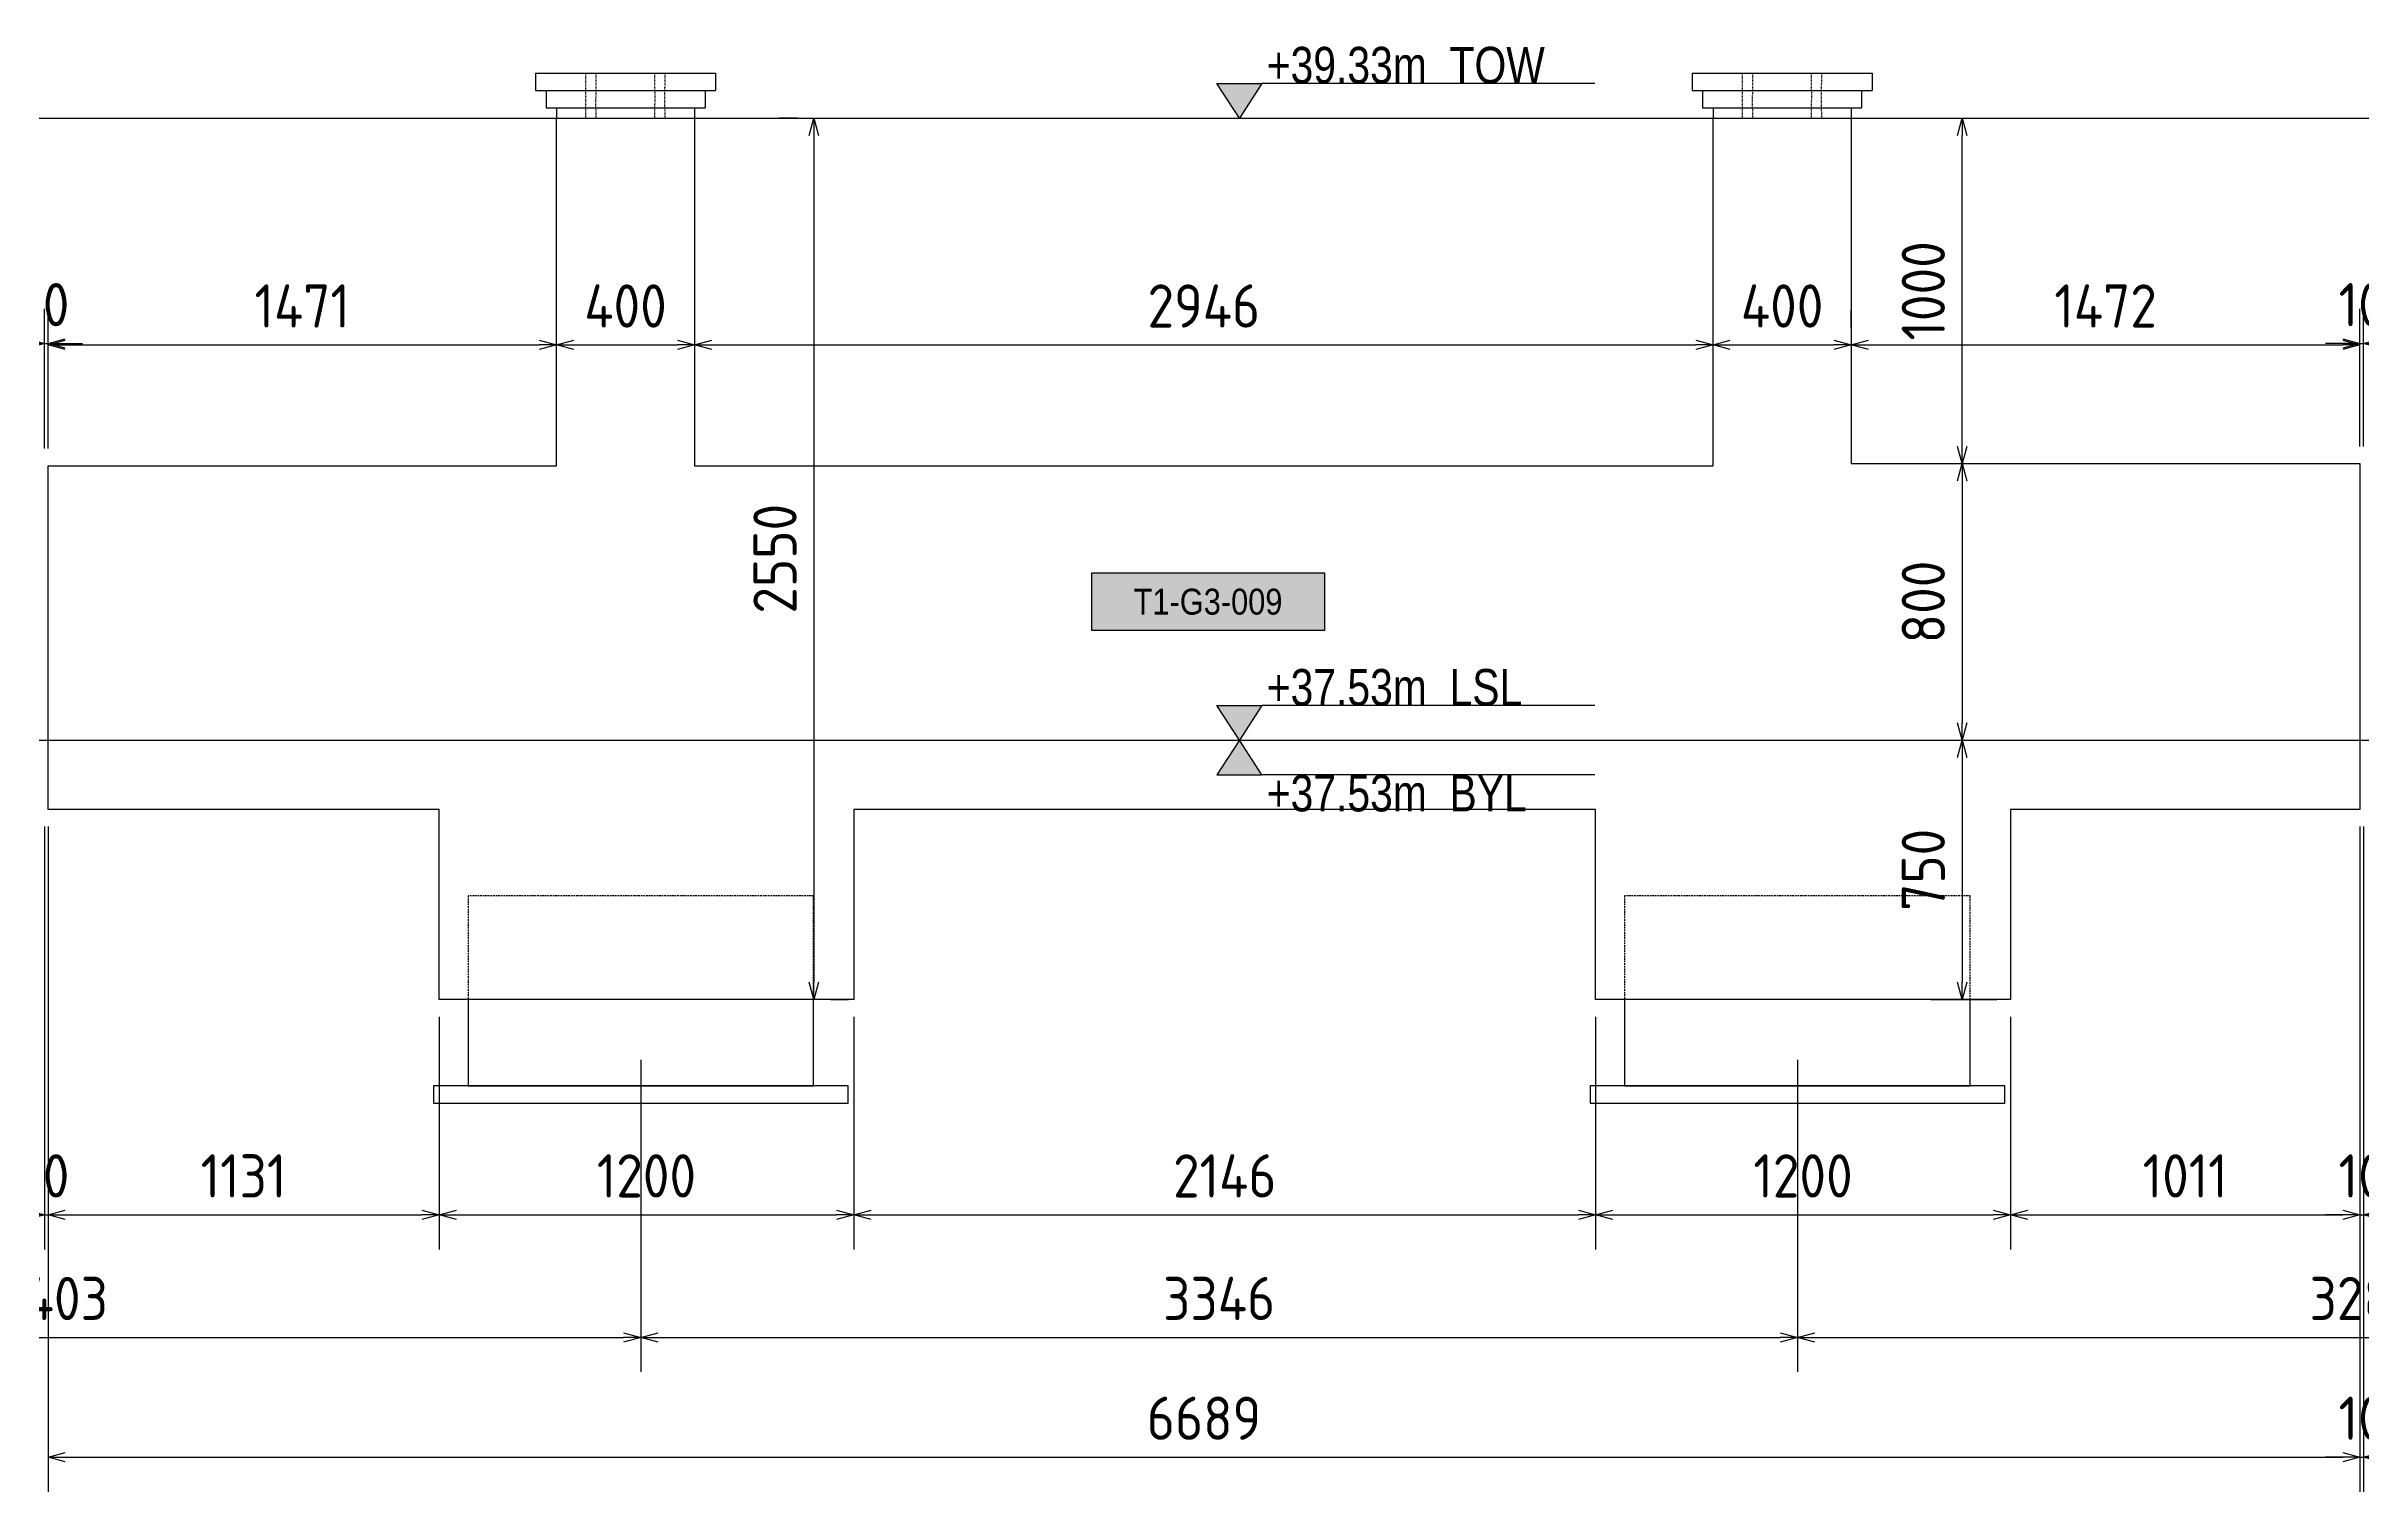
# Model space of a CAD drawing. Header units: centimetres. Extents: x -6122352 to 7132207, y -1694241 to 1947892.
# Drawn here: x 3279504 to 3286203, y 101677 to 105858 of the extents above; entities that cross this region are included whole.
import ezdxf
from ezdxf.enums import TextEntityAlignment as Align

# ---------------------------------------------------------------- set-up
doc = ezdxf.new("R2010")
doc.units = ezdxf.units.CM
doc.header["$MEASUREMENT"] = 0
doc.header["$PDMODE"] = 66
doc.header["$PDSIZE"] = 100
for name, pattern in [('23585-XR-AR-END-SETTING OUT PLAN$0$HIDDEN', [0.375, 0.25, -0.125]), ('DASHED2', [0.375, 0.25, -0.125]), ('DXK_LINE_DOT2', [3.9198, 1.9599, -1.9599])]:
    doc.linetypes.add(name, pattern=pattern)
for name, color, linetype in [('@MI-TYPE-01', 30, 'Continuous'), ('JML-Dimension', 1, 'Continuous'), ('PANEL-TAGS', 7, 'Continuous'), ('SECTION', 130, 'Continuous')]:
    doc.layers.add(name, color=color, linetype=linetype)
doc.styles.add('PANELTAG_STYLE', font='arial.ttf')
doc.styles.add('Schueco-BEMSTIL', font='isocpeur.ttf', dxfattribs={"width": 0.9})
doc.styles.add('txt-Pisa-std', font='arial.ttf', dxfattribs={"width": 0.8})
doc.dimstyles.new('MI- JWC-TXT-2.5 MM', dxfattribs={"dimscale": 1.5, "dimtxt": 2.5, "dimasz": 1, "dimexe": 2, "dimexo": 1, "dimgap": 1, "dimtad": 1, "dimdec": 0, "dimdsep": 46, "dimtxsty": 'Schueco-BEMSTIL', "dimblk": 'OPEN30', "dimcen": 0, "dimdle": 2, "dimclrd": 140, "dimclre": 8, "dimclrt": 40, "dimadec": 0, "dimazin": 2, "dimtfac": 1, "dimtdec": 0, "dimtix": 1, "dimtmove": 2, "dimatfit": 3, "dimldrblk": 'OPEN', "dimfxl": 2, "dimlwd": -1, "dimlwe": -1, "dimarcsym": 0})

# ---------------------------------------------------------------- blocks, each defined once
blk = doc.blocks.new('_Open30')
at = {"color": 0, "linetype": 'ByBlock', "lineweight": -2}
for p, q in [((-1, 0.27), (0, 0)), ((0, 0), (-1, -0.27)), ((0, 0), (-1, 0))]:
    blk.add_line(p, q, dxfattribs=at)
blk = doc.blocks.new('*D4989')
at = {"layer": '@MI-TYPE-01', "color": 8, "transparency": 16777216}
for p, q in [((3279498.8, 103600.8), (3279498.8, 102377.8)), ((3279508.8, 103600.8), (3279508.8, 102377.8))]:
    blk.add_line(p, q, dxfattribs=at)
at = {"layer": '@MI-TYPE-01', "color": 140, "transparency": 16777216}
for p, q in [((3279448.8, 102477.8), (3279398.8, 102477.8)), ((3279498.8, 102477.8), (3279508.8, 102477.8)), ((3279558.8, 102477.8), (3279608.8, 102477.8))]:
    blk.add_line(p, q, dxfattribs=at)
at = {"layer": 'Defpoints', "color": 0, "transparency": 16777216}
for p in [(3279498.8, 103650.8), (3279508.8, 103650.8), (3279508.8, 102477.8)]:
    blk.add_point(p, dxfattribs=at)
at = {"layer": '@MI-TYPE-01', "color": 140, "transparency": 16777216, "xscale": 50, "yscale": 50, "zscale": 50}
blk.add_blockref('_Open30', (3279498.8, 102477.8), dxfattribs=at)
at = {"layer": '@MI-TYPE-01', "color": 140, "transparency": 16777216, "xscale": 50, "yscale": 50, "zscale": 50, "rotation": 180}
blk.add_blockref('_Open30', (3279508.8, 102477.8), dxfattribs=at)
at = {"layer": '@MI-TYPE-01', "color": 40, "transparency": 16777216, "insert": (3279503.8, 102590.3), "char_height": 125, "attachment_point": 5, "style": 'Schueco-BEMSTIL'}
blk.add_mtext('10', dxfattribs=at)
blk = doc.blocks.new('_Open')
at = {"color": 0, "linetype": 'ByBlock', "lineweight": -2}
for p, q in [((-1, 0.2), (0, 0)), ((-1, -0.2), (0, 0)), ((0, 0), (-1, 0))]:
    blk.add_line(p, q, dxfattribs=at)
blk = doc.blocks.new('*D4990')
at = {"layer": '@MI-TYPE-01', "color": 8, "transparency": 16777216}
for p, q in [((3279508.8, 103600.8), (3279508.8, 102377.8)), ((3280640.1, 103050.8), (3280640.1, 102377.8))]:
    blk.add_line(p, q, dxfattribs=at)
at = {"layer": '@MI-TYPE-01', "color": 140, "transparency": 16777216}
blk.add_line((3279558.8, 102477.8), (3280590.1, 102477.8), dxfattribs=at)
at = {"layer": 'Defpoints', "color": 0, "transparency": 16777216}
for p in [(3279508.8, 103650.8), (3280640.1, 103100.8), (3280640.1, 102477.8)]:
    blk.add_point(p, dxfattribs=at)
at = {"layer": '@MI-TYPE-01', "color": 140, "transparency": 16777216, "xscale": 50, "yscale": 50, "zscale": 50, "rotation": 180}
blk.add_blockref('_Open30', (3279508.8, 102477.8), dxfattribs=at)
at = {"layer": '@MI-TYPE-01', "color": 140, "transparency": 16777216, "xscale": 50, "yscale": 50, "zscale": 50}
blk.add_blockref('_Open30', (3280640.1, 102477.8), dxfattribs=at)
at = {"layer": '@MI-TYPE-01', "color": 40, "transparency": 16777216, "insert": (3280074.4, 102590.3), "char_height": 125, "attachment_point": 5, "style": 'Schueco-BEMSTIL'}
blk.add_mtext('1131', dxfattribs=at)
blk = doc.blocks.new('*D4991')
at = {"layer": '@MI-TYPE-01', "color": 8, "transparency": 16777216}
for p, q in [((3280640.1, 103050.8), (3280640.1, 102377.8)), ((3281840.1, 103050.8), (3281840.1, 102377.8))]:
    blk.add_line(p, q, dxfattribs=at)
at = {"layer": '@MI-TYPE-01', "color": 140, "transparency": 16777216}
blk.add_line((3280690.1, 102477.8), (3281790.1, 102477.8), dxfattribs=at)
at = {"layer": 'Defpoints', "color": 0, "transparency": 16777216}
for p in [(3280640.1, 103100.8), (3281840.1, 103100.8), (3281840.1, 102477.8)]:
    blk.add_point(p, dxfattribs=at)
at = {"layer": '@MI-TYPE-01', "color": 140, "transparency": 16777216, "xscale": 50, "yscale": 50, "zscale": 50, "rotation": 180}
blk.add_blockref('_Open30', (3280640.1, 102477.8), dxfattribs=at)
at = {"layer": '@MI-TYPE-01', "color": 140, "transparency": 16777216, "xscale": 50, "yscale": 50, "zscale": 50}
blk.add_blockref('_Open30', (3281840.1, 102477.8), dxfattribs=at)
at = {"layer": '@MI-TYPE-01', "color": 40, "transparency": 16777216, "insert": (3281240.1, 102590.3), "char_height": 125, "attachment_point": 5, "style": 'Schueco-BEMSTIL'}
blk.add_mtext('1200', dxfattribs=at)
blk = doc.blocks.new('*D4992')
at = {"layer": '@MI-TYPE-01', "color": 8, "transparency": 16777216}
for p, q in [((3281840.1, 103050.8), (3281840.1, 102377.8)), ((3283986.4, 103050.8), (3283986.4, 102377.8))]:
    blk.add_line(p, q, dxfattribs=at)
at = {"layer": '@MI-TYPE-01', "color": 140, "transparency": 16777216}
blk.add_line((3281890.1, 102477.8), (3283936.4, 102477.8), dxfattribs=at)
at = {"layer": 'Defpoints', "color": 0, "transparency": 16777216}
for p in [(3281840.1, 103100.8), (3283986.4, 103100.8), (3283986.4, 102477.8)]:
    blk.add_point(p, dxfattribs=at)
at = {"layer": '@MI-TYPE-01', "color": 140, "transparency": 16777216, "xscale": 50, "yscale": 50, "zscale": 50, "rotation": 180}
blk.add_blockref('_Open30', (3281840.1, 102477.8), dxfattribs=at)
at = {"layer": '@MI-TYPE-01', "color": 140, "transparency": 16777216, "xscale": 50, "yscale": 50, "zscale": 50}
blk.add_blockref('_Open30', (3283986.4, 102477.8), dxfattribs=at)
at = {"layer": '@MI-TYPE-01', "color": 40, "transparency": 16777216, "insert": (3282913.3, 102590.3), "char_height": 125, "attachment_point": 5, "style": 'Schueco-BEMSTIL'}
blk.add_mtext('2146', dxfattribs=at)
blk = doc.blocks.new('*D4993')
at = {"layer": '@MI-TYPE-01', "color": 8, "transparency": 16777216}
for p, q in [((3283986.4, 103050.8), (3283986.4, 102377.8)), ((3285186.4, 103050.8), (3285186.4, 102377.8))]:
    blk.add_line(p, q, dxfattribs=at)
at = {"layer": '@MI-TYPE-01', "color": 140, "transparency": 16777216}
blk.add_line((3284036.4, 102477.8), (3285136.4, 102477.8), dxfattribs=at)
at = {"layer": 'Defpoints', "color": 0, "transparency": 16777216}
for p in [(3283986.4, 103100.8), (3285186.4, 103100.8), (3285186.4, 102477.8)]:
    blk.add_point(p, dxfattribs=at)
at = {"layer": '@MI-TYPE-01', "color": 140, "transparency": 16777216, "xscale": 50, "yscale": 50, "zscale": 50, "rotation": 180}
blk.add_blockref('_Open30', (3283986.4, 102477.8), dxfattribs=at)
at = {"layer": '@MI-TYPE-01', "color": 140, "transparency": 16777216, "xscale": 50, "yscale": 50, "zscale": 50}
blk.add_blockref('_Open30', (3285186.4, 102477.8), dxfattribs=at)
at = {"layer": '@MI-TYPE-01', "color": 40, "transparency": 16777216, "insert": (3284586.4, 102590.3), "char_height": 125, "attachment_point": 5, "style": 'Schueco-BEMSTIL'}
blk.add_mtext('1200', dxfattribs=at)
blk = doc.blocks.new('*D4994')
at = {"layer": '@MI-TYPE-01', "color": 8, "transparency": 16777216}
for p, q in [((3286197.7, 103600.8), (3286197.7, 102377.8)), ((3285186.4, 103050.8), (3285186.4, 102377.8))]:
    blk.add_line(p, q, dxfattribs=at)
at = {"layer": '@MI-TYPE-01', "color": 140, "transparency": 16777216}
blk.add_line((3285236.4, 102477.8), (3286147.7, 102477.8), dxfattribs=at)
at = {"layer": 'Defpoints', "color": 0, "transparency": 16777216}
for p in [(3286197.7, 103650.8), (3285186.4, 103100.8), (3286197.7, 102477.8)]:
    blk.add_point(p, dxfattribs=at)
at = {"layer": '@MI-TYPE-01', "color": 140, "transparency": 16777216, "xscale": 50, "yscale": 50, "zscale": 50, "rotation": 180}
blk.add_blockref('_Open30', (3285186.4, 102477.8), dxfattribs=at)
at = {"layer": '@MI-TYPE-01', "color": 140, "transparency": 16777216, "xscale": 50, "yscale": 50, "zscale": 50}
blk.add_blockref('_Open30', (3286197.7, 102477.8), dxfattribs=at)
at = {"layer": '@MI-TYPE-01', "color": 40, "transparency": 16777216, "insert": (3285692.1, 102590.3), "char_height": 125, "attachment_point": 5, "style": 'Schueco-BEMSTIL'}
blk.add_mtext('1011', dxfattribs=at)
blk = doc.blocks.new('*D4995')
at = {"layer": '@MI-TYPE-01', "color": 8, "transparency": 16777216}
for p, q in [((3286197.7, 103600.8), (3286197.7, 102377.8)), ((3286207.7, 103600.8), (3286207.7, 102377.8))]:
    blk.add_line(p, q, dxfattribs=at)
at = {"layer": '@MI-TYPE-01', "color": 140, "transparency": 16777216}
for p, q in [((3286147.7, 102477.8), (3286097.7, 102477.8)), ((3286197.7, 102477.8), (3286207.7, 102477.8)), ((3286257.7, 102477.8), (3286307.7, 102477.8))]:
    blk.add_line(p, q, dxfattribs=at)
at = {"layer": 'Defpoints', "color": 0, "transparency": 16777216}
for p in [(3286197.7, 103650.8), (3286207.7, 103650.8), (3286207.7, 102477.8)]:
    blk.add_point(p, dxfattribs=at)
at = {"layer": '@MI-TYPE-01', "color": 140, "transparency": 16777216, "xscale": 50, "yscale": 50, "zscale": 50}
blk.add_blockref('_Open30', (3286197.7, 102477.8), dxfattribs=at)
at = {"layer": '@MI-TYPE-01', "color": 140, "transparency": 16777216, "xscale": 50, "yscale": 50, "zscale": 50, "rotation": 180}
blk.add_blockref('_Open30', (3286207.7, 102477.8), dxfattribs=at)
at = {"layer": '@MI-TYPE-01', "color": 40, "transparency": 16777216, "insert": (3286202.7, 102590.3), "char_height": 125, "attachment_point": 5, "style": 'Schueco-BEMSTIL'}
blk.add_mtext('10', dxfattribs=at)
blk = doc.blocks.new('T1-FOOTING ELEVATION')
at = {"color": 9}
blk.add_lwpolyline([(-600, -250), (600, -250), (600, -300), (-600, -300)], close=True, dxfattribs=at)
at = {"layer": '@MI-TYPE-01', "color": 114, "linetype": '23585-XR-AR-END-SETTING OUT PLAN$0$HIDDEN', "ltscale": 20, "true_color": 0x139b48}
blk.add_lwpolyline([(-500, 0), (-500, 300), (500, 300), (500, 0)], dxfattribs=at)
at = {"layer": '@MI-TYPE-01', "color": 114, "true_color": 0x139b48}
blk.add_lwpolyline([(-500, 0), (500, 0), (500, -250), (-500, -250)], close=True, dxfattribs=at)
blk = doc.blocks.new('*D5001')
at = {"layer": '@MI-TYPE-01', "color": 8, "transparency": 16777216}
for p, q in [((3277820.6, 102925.8), (3277820.6, 102023.2)), ((3281223.9, 102925.8), (3281223.9, 102023.2))]:
    blk.add_line(p, q, dxfattribs=at)
at = {"layer": '@MI-TYPE-01', "color": 140, "transparency": 16777216}
blk.add_line((3277870.6, 102123.2), (3281173.9, 102123.2), dxfattribs=at)
at = {"layer": 'Defpoints', "color": 0, "transparency": 16777216}
for p in [(3277820.6, 102975.8), (3281223.9, 102975.8), (3281223.9, 102123.2)]:
    blk.add_point(p, dxfattribs=at)
at = {"layer": '@MI-TYPE-01', "color": 140, "transparency": 16777216, "xscale": 50, "yscale": 50, "zscale": 50, "rotation": 180}
blk.add_blockref('_Open30', (3277820.6, 102123.2), dxfattribs=at)
at = {"layer": '@MI-TYPE-01', "color": 140, "transparency": 16777216, "xscale": 50, "yscale": 50, "zscale": 50}
blk.add_blockref('_Open30', (3281223.9, 102123.2), dxfattribs=at)
at = {"layer": '@MI-TYPE-01', "color": 40, "transparency": 16777216, "insert": (3279522.2, 102235.7), "char_height": 125, "attachment_point": 5, "style": 'Schueco-BEMSTIL'}
blk.add_mtext('3403', dxfattribs=at)
blk = doc.blocks.new('*D5002')
at = {"layer": '@MI-TYPE-01', "color": 8, "transparency": 16777216}
for p, q in [((3281223.9, 102925.8), (3281223.9, 102023.2)), ((3284570.2, 102925.8), (3284570.2, 102023.2))]:
    blk.add_line(p, q, dxfattribs=at)
at = {"layer": '@MI-TYPE-01', "color": 140, "transparency": 16777216}
blk.add_line((3281273.9, 102123.2), (3284520.2, 102123.2), dxfattribs=at)
at = {"layer": 'Defpoints', "color": 0, "transparency": 16777216}
for p in [(3281223.9, 102975.8), (3284570.2, 102975.8), (3284570.2, 102123.2)]:
    blk.add_point(p, dxfattribs=at)
at = {"layer": '@MI-TYPE-01', "color": 140, "transparency": 16777216, "xscale": 50, "yscale": 50, "zscale": 50, "rotation": 180}
blk.add_blockref('_Open30', (3281223.9, 102123.2), dxfattribs=at)
at = {"layer": '@MI-TYPE-01', "color": 140, "transparency": 16777216, "xscale": 50, "yscale": 50, "zscale": 50}
blk.add_blockref('_Open30', (3284570.2, 102123.2), dxfattribs=at)
at = {"layer": '@MI-TYPE-01', "color": 40, "transparency": 16777216, "insert": (3282897.1, 102235.7), "char_height": 125, "attachment_point": 5, "style": 'Schueco-BEMSTIL'}
blk.add_mtext('3346', dxfattribs=at)
blk = doc.blocks.new('*D5003')
at = {"layer": '@MI-TYPE-01', "color": 8, "transparency": 16777216}
for p, q in [((3284570.2, 102925.8), (3284570.2, 102023.2)), ((3287853.5, 102925.8), (3287853.5, 102023.2))]:
    blk.add_line(p, q, dxfattribs=at)
at = {"layer": '@MI-TYPE-01', "color": 140, "transparency": 16777216}
blk.add_line((3284620.2, 102123.2), (3287803.5, 102123.2), dxfattribs=at)
at = {"layer": 'Defpoints', "color": 0, "transparency": 16777216}
for p in [(3284570.2, 102975.8), (3287853.5, 102975.8), (3287853.5, 102123.2)]:
    blk.add_point(p, dxfattribs=at)
at = {"layer": '@MI-TYPE-01', "color": 140, "transparency": 16777216, "xscale": 50, "yscale": 50, "zscale": 50, "rotation": 180}
blk.add_blockref('_Open30', (3284570.2, 102123.2), dxfattribs=at)
at = {"layer": '@MI-TYPE-01', "color": 140, "transparency": 16777216, "xscale": 50, "yscale": 50, "zscale": 50}
blk.add_blockref('_Open30', (3287853.5, 102123.2), dxfattribs=at)
at = {"layer": '@MI-TYPE-01', "color": 40, "transparency": 16777216, "insert": (3286211.9, 102235.7), "char_height": 125, "attachment_point": 5, "style": 'Schueco-BEMSTIL'}
blk.add_mtext('3283', dxfattribs=at)
blk = doc.blocks.new('*D5006')
at = {"layer": '@MI-TYPE-01', "color": 8, "transparency": 16777216}
for p, q in [((3279508.8, 103600.8), (3279508.8, 101676.7)), ((3286197.7, 103600.8), (3286197.7, 101676.7))]:
    blk.add_line(p, q, dxfattribs=at)
at = {"layer": '@MI-TYPE-01', "color": 140, "transparency": 16777216}
blk.add_line((3279558.8, 101776.7), (3286147.7, 101776.7), dxfattribs=at)
at = {"layer": 'Defpoints', "color": 0, "transparency": 16777216}
for p in [(3279508.8, 103650.8), (3286197.7, 103650.8), (3286197.7, 101776.7)]:
    blk.add_point(p, dxfattribs=at)
at = {"layer": '@MI-TYPE-01', "color": 140, "transparency": 16777216, "xscale": 50, "yscale": 50, "zscale": 50, "rotation": 180}
blk.add_blockref('_Open30', (3279508.8, 101776.7), dxfattribs=at)
at = {"layer": '@MI-TYPE-01', "color": 140, "transparency": 16777216, "xscale": 50, "yscale": 50, "zscale": 50}
blk.add_blockref('_Open30', (3286197.7, 101776.7), dxfattribs=at)
at = {"layer": '@MI-TYPE-01', "color": 40, "transparency": 16777216, "insert": (3282853.3, 101889.2), "char_height": 125, "attachment_point": 5, "style": 'Schueco-BEMSTIL'}
blk.add_mtext('6689', dxfattribs=at)
blk = doc.blocks.new('*D5007')
at = {"layer": '@MI-TYPE-01', "color": 8, "transparency": 16777216}
for p, q in [((3286197.7, 103600.8), (3286197.7, 101676.7)), ((3286207.7, 103600.8), (3286207.7, 101676.7))]:
    blk.add_line(p, q, dxfattribs=at)
at = {"layer": '@MI-TYPE-01', "color": 140, "transparency": 16777216}
for p, q in [((3286147.7, 101776.7), (3286097.7, 101776.7)), ((3286197.7, 101776.7), (3286207.7, 101776.7)), ((3286257.7, 101776.7), (3286307.7, 101776.7))]:
    blk.add_line(p, q, dxfattribs=at)
at = {"layer": 'Defpoints', "color": 0, "transparency": 16777216}
for p in [(3286197.7, 103650.8), (3286207.7, 103650.8), (3286207.7, 101776.7)]:
    blk.add_point(p, dxfattribs=at)
at = {"layer": '@MI-TYPE-01', "color": 140, "transparency": 16777216, "xscale": 50, "yscale": 50, "zscale": 50}
blk.add_blockref('_Open30', (3286197.7, 101776.7), dxfattribs=at)
at = {"layer": '@MI-TYPE-01', "color": 140, "transparency": 16777216, "xscale": 50, "yscale": 50, "zscale": 50, "rotation": 180}
blk.add_blockref('_Open30', (3286207.7, 101776.7), dxfattribs=at)
at = {"layer": '@MI-TYPE-01', "color": 40, "transparency": 16777216, "insert": (3286202.7, 101889.2), "char_height": 125, "attachment_point": 5, "style": 'Schueco-BEMSTIL'}
blk.add_mtext('10', dxfattribs=at)
blk = doc.blocks.new('*D5013')
at = {"layer": '@MI-TYPE-01', "color": 8, "transparency": 16777216}
for p, q in [((3279498.8, 104694.8), (3279498.8, 105098.5)), ((3279508.8, 104694.8), (3279508.8, 105098.5))]:
    blk.add_line(p, q, dxfattribs=at)
at = {"layer": '@MI-TYPE-01', "color": 140, "transparency": 16777216}
for p, q in [((3279448.8, 104998.5), (3279398.8, 104998.5)), ((3279498.8, 104998.5), (3279508.8, 104998.5)), ((3279558.8, 104998.5), (3279608.8, 104998.5))]:
    blk.add_line(p, q, dxfattribs=at)
at = {"layer": 'Defpoints', "color": 0, "transparency": 16777216}
for p in [(3279508.8, 104998.5), (3279498.8, 104644.8), (3279508.8, 104644.8)]:
    blk.add_point(p, dxfattribs=at)
at = {"layer": '@MI-TYPE-01', "color": 140, "transparency": 16777216, "xscale": 50, "yscale": 50, "zscale": 50}
blk.add_blockref('_Open30', (3279498.8, 104998.5), dxfattribs=at)
at = {"layer": '@MI-TYPE-01', "color": 140, "transparency": 16777216, "xscale": 50, "yscale": 50, "zscale": 50, "rotation": 180}
blk.add_blockref('_Open30', (3279508.8, 104998.5), dxfattribs=at)
at = {"layer": '@MI-TYPE-01', "color": 40, "transparency": 16777216, "insert": (3279503.8, 105111), "char_height": 125, "attachment_point": 5, "style": 'Schueco-BEMSTIL'}
blk.add_mtext('10', dxfattribs=at)
blk = doc.blocks.new('*D5014')
at = {"layer": '@MI-TYPE-01', "color": 8, "transparency": 16777216}
for p, q in [((3279508.8, 104694.8), (3279508.8, 105094.6)), ((3280979.6, 105044.6), (3280979.6, 105094.6))]:
    blk.add_line(p, q, dxfattribs=at)
at = {"layer": '@MI-TYPE-01', "color": 140, "transparency": 16777216}
blk.add_line((3279558.8, 104994.6), (3280929.6, 104994.6), dxfattribs=at)
at = {"layer": 'Defpoints', "color": 0, "transparency": 16777216}
for p in [(3280979.6, 104994.6), (3280979.6, 104994.6), (3279508.8, 104644.8)]:
    blk.add_point(p, dxfattribs=at)
at = {"layer": '@MI-TYPE-01', "color": 140, "transparency": 16777216, "xscale": 50, "yscale": 50, "zscale": 50, "rotation": 180}
blk.add_blockref('_Open30', (3279508.8, 104994.6), dxfattribs=at)
at = {"layer": '@MI-TYPE-01', "color": 140, "transparency": 16777216, "xscale": 50, "yscale": 50, "zscale": 50}
blk.add_blockref('_Open30', (3280979.6, 104994.6), dxfattribs=at)
at = {"layer": '@MI-TYPE-01', "color": 40, "transparency": 16777216, "insert": (3280244.2, 105107.1), "char_height": 125, "attachment_point": 5, "style": 'Schueco-BEMSTIL'}
blk.add_mtext('1471', dxfattribs=at)
blk = doc.blocks.new('*D5015')
at = {"layer": '@MI-TYPE-01', "color": 8, "transparency": 16777216}
for p, q in [((3280979.6, 105044.6), (3280979.6, 105094.6)), ((3281379.6, 104947.5), (3281379.6, 104894.6))]:
    blk.add_line(p, q, dxfattribs=at)
at = {"layer": '@MI-TYPE-01', "color": 140, "transparency": 16777216}
blk.add_line((3281029.6, 104994.6), (3281329.6, 104994.6), dxfattribs=at)
at = {"layer": 'Defpoints', "color": 0, "transparency": 16777216}
for p in [(3280979.6, 104994.6), (3281379.6, 104997.5), (3281379.6, 104994.6)]:
    blk.add_point(p, dxfattribs=at)
at = {"layer": '@MI-TYPE-01', "color": 140, "transparency": 16777216, "xscale": 50, "yscale": 50, "zscale": 50, "rotation": 180}
blk.add_blockref('_Open30', (3280979.6, 104994.6), dxfattribs=at)
at = {"layer": '@MI-TYPE-01', "color": 140, "transparency": 16777216, "xscale": 50, "yscale": 50, "zscale": 50}
blk.add_blockref('_Open30', (3281379.6, 104994.6), dxfattribs=at)
at = {"layer": '@MI-TYPE-01', "color": 40, "transparency": 16777216, "insert": (3281179.6, 105107.1), "char_height": 125, "attachment_point": 5, "style": 'Schueco-BEMSTIL'}
blk.add_mtext('400', dxfattribs=at)
blk = doc.blocks.new('*D5016')
at = {"layer": '@MI-TYPE-01', "color": 8, "transparency": 16777216}
for p, q in [((3284326, 105044.6), (3284326, 105094.6)), ((3281379.6, 104947.5), (3281379.6, 104894.6))]:
    blk.add_line(p, q, dxfattribs=at)
at = {"layer": '@MI-TYPE-01', "color": 140, "transparency": 16777216}
blk.add_line((3281429.6, 104994.6), (3284276, 104994.6), dxfattribs=at)
at = {"layer": 'Defpoints', "color": 0, "transparency": 16777216}
for p in [(3281379.6, 104997.5), (3284326, 104994.6), (3284326, 104994.6)]:
    blk.add_point(p, dxfattribs=at)
at = {"layer": '@MI-TYPE-01', "color": 140, "transparency": 16777216, "xscale": 50, "yscale": 50, "zscale": 50, "rotation": 180}
blk.add_blockref('_Open30', (3281379.6, 104994.6), dxfattribs=at)
at = {"layer": '@MI-TYPE-01', "color": 140, "transparency": 16777216, "xscale": 50, "yscale": 50, "zscale": 50}
blk.add_blockref('_Open30', (3284326, 104994.6), dxfattribs=at)
at = {"layer": '@MI-TYPE-01', "color": 40, "transparency": 16777216, "insert": (3282852.8, 105107.1), "char_height": 125, "attachment_point": 5, "style": 'Schueco-BEMSTIL'}
blk.add_mtext('2946', dxfattribs=at)
blk = doc.blocks.new('*D5017')
at = {"layer": '@MI-TYPE-01', "color": 8, "transparency": 16777216}
for p, q in [((3284326, 105044.6), (3284326, 105094.6)), ((3284726, 105044.6), (3284726, 105094.6))]:
    blk.add_line(p, q, dxfattribs=at)
at = {"layer": '@MI-TYPE-01', "color": 140, "transparency": 16777216}
blk.add_line((3284376, 104994.6), (3284676, 104994.6), dxfattribs=at)
at = {"layer": 'Defpoints', "color": 0, "transparency": 16777216}
for p in [(3284326, 104994.6), (3284726, 104994.6), (3284726, 104994.6)]:
    blk.add_point(p, dxfattribs=at)
at = {"layer": '@MI-TYPE-01', "color": 140, "transparency": 16777216, "xscale": 50, "yscale": 50, "zscale": 50, "rotation": 180}
blk.add_blockref('_Open30', (3284326, 104994.6), dxfattribs=at)
at = {"layer": '@MI-TYPE-01', "color": 140, "transparency": 16777216, "xscale": 50, "yscale": 50, "zscale": 50}
blk.add_blockref('_Open30', (3284726, 104994.6), dxfattribs=at)
at = {"layer": '@MI-TYPE-01', "color": 40, "transparency": 16777216, "insert": (3284526, 105107.1), "char_height": 125, "attachment_point": 5, "style": 'Schueco-BEMSTIL'}
blk.add_mtext('400', dxfattribs=at)
blk = doc.blocks.new('*D5018')
at = {"layer": '@MI-TYPE-01', "color": 8, "transparency": 16777216}
for p, q in [((3284726, 105044.6), (3284726, 105094.6)), ((3286197.7, 104700.9), (3286197.7, 105094.6))]:
    blk.add_line(p, q, dxfattribs=at)
at = {"layer": '@MI-TYPE-01', "color": 140, "transparency": 16777216}
blk.add_line((3284776, 104994.6), (3286147.7, 104994.6), dxfattribs=at)
at = {"layer": 'Defpoints', "color": 0, "transparency": 16777216}
for p in [(3284726, 104994.6), (3286197.7, 104994.6), (3286197.7, 104650.9)]:
    blk.add_point(p, dxfattribs=at)
at = {"layer": '@MI-TYPE-01', "color": 140, "transparency": 16777216, "xscale": 50, "yscale": 50, "zscale": 50, "rotation": 180}
blk.add_blockref('_Open30', (3284726, 104994.6), dxfattribs=at)
at = {"layer": '@MI-TYPE-01', "color": 140, "transparency": 16777216, "xscale": 50, "yscale": 50, "zscale": 50}
blk.add_blockref('_Open30', (3286197.7, 104994.6), dxfattribs=at)
at = {"layer": '@MI-TYPE-01', "color": 40, "transparency": 16777216, "insert": (3285461.8, 105107.1), "char_height": 125, "attachment_point": 5, "style": 'Schueco-BEMSTIL'}
blk.add_mtext('1472', dxfattribs=at)
blk = doc.blocks.new('*D5019')
at = {"layer": '@MI-TYPE-01', "color": 8, "transparency": 16777216}
for p, q in [((3286197.7, 104700.9), (3286197.7, 105098.5)), ((3286207.7, 104700.8), (3286207.7, 105098.5))]:
    blk.add_line(p, q, dxfattribs=at)
at = {"layer": '@MI-TYPE-01', "color": 140, "transparency": 16777216}
for p, q in [((3286147.7, 104998.5), (3286097.7, 104998.5)), ((3286197.7, 104998.5), (3286207.7, 104998.5)), ((3286257.7, 104998.5), (3286307.7, 104998.5))]:
    blk.add_line(p, q, dxfattribs=at)
at = {"layer": 'Defpoints', "color": 0, "transparency": 16777216}
for p in [(3286207.7, 104998.5), (3286197.7, 104650.9), (3286207.7, 104650.8)]:
    blk.add_point(p, dxfattribs=at)
at = {"layer": '@MI-TYPE-01', "color": 140, "transparency": 16777216, "xscale": 50, "yscale": 50, "zscale": 50}
blk.add_blockref('_Open30', (3286197.7, 104998.5), dxfattribs=at)
at = {"layer": '@MI-TYPE-01', "color": 140, "transparency": 16777216, "xscale": 50, "yscale": 50, "zscale": 50, "rotation": 180}
blk.add_blockref('_Open30', (3286207.7, 104998.5), dxfattribs=at)
at = {"layer": '@MI-TYPE-01', "color": 40, "transparency": 16777216, "insert": (3286202.7, 105111), "char_height": 125, "attachment_point": 5, "style": 'Schueco-BEMSTIL'}
blk.add_mtext('10', dxfattribs=at)
blk = doc.blocks.new('*D5023')
at = {"layer": '@MI-TYPE-01', "color": 8, "transparency": 16777216}
for p, q in [((3284776, 105650.8), (3285146.9, 105650.8)), ((3284776, 104650.9), (3285146.9, 104650.9))]:
    blk.add_line(p, q, dxfattribs=at)
at = {"layer": '@MI-TYPE-01', "color": 140, "transparency": 16777216}
blk.add_line((3285046.9, 104700.9), (3285046.9, 105600.8), dxfattribs=at)
at = {"layer": 'Defpoints', "color": 0, "transparency": 16777216}
for p in [(3284726, 105650.8), (3285046.9, 105650.8), (3284726, 104650.9)]:
    blk.add_point(p, dxfattribs=at)
at = {"layer": '@MI-TYPE-01', "color": 140, "transparency": 16777216, "xscale": 50, "yscale": 50, "zscale": 50}
for p, rotation in [((3285046.9, 105650.8), 90), ((3285046.9, 104650.9), 270)]:
    blk.add_blockref('_Open30', p, dxfattribs=dict(at, rotation=rotation))
at = {"layer": '@MI-TYPE-01', "color": 40, "transparency": 16777216, "insert": (3284934.4, 105150.8), "char_height": 125, "attachment_point": 5, "rotation": 90, "style": 'Schueco-BEMSTIL'}
blk.add_mtext('1000', dxfattribs=at)
blk = doc.blocks.new('*D5024')
at = {"layer": '@MI-TYPE-01', "color": 8, "transparency": 16777216}
for p, q in [((3284776, 104650.9), (3285146.9, 104650.9)), ((3285096.9, 103850.8), (3285146.9, 103850.8))]:
    blk.add_line(p, q, dxfattribs=at)
at = {"layer": '@MI-TYPE-01', "color": 140, "transparency": 16777216}
blk.add_line((3285046.9, 104600.9), (3285046.9, 103900.8), dxfattribs=at)
at = {"layer": 'Defpoints', "color": 0, "transparency": 16777216}
for p in [(3284726, 104650.9), (3285046.9, 103850.8), (3285046.9, 103850.8)]:
    blk.add_point(p, dxfattribs=at)
at = {"layer": '@MI-TYPE-01', "color": 140, "transparency": 16777216, "xscale": 50, "yscale": 50, "zscale": 50}
for p, rotation in [((3285046.9, 104650.9), 90), ((3285046.9, 103850.8), 270)]:
    blk.add_blockref('_Open30', p, dxfattribs=dict(at, rotation=rotation))
at = {"layer": '@MI-TYPE-01', "color": 40, "transparency": 16777216, "insert": (3284934.4, 104250.8), "char_height": 125, "attachment_point": 5, "rotation": 90, "style": 'Schueco-BEMSTIL'}
blk.add_mtext('800', dxfattribs=at)
blk = doc.blocks.new('*D5025')
at = {"layer": '@MI-TYPE-01', "color": 8, "transparency": 16777216}
for p, q in [((3285096.9, 103850.8), (3285146.9, 103850.8)), ((3284956.1, 103100.8), (3285146.9, 103100.8))]:
    blk.add_line(p, q, dxfattribs=at)
at = {"layer": '@MI-TYPE-01', "color": 140, "transparency": 16777216}
blk.add_line((3285046.9, 103800.8), (3285046.9, 103150.8), dxfattribs=at)
at = {"layer": 'Defpoints', "color": 0, "transparency": 16777216}
for p in [(3285046.9, 103850.8), (3284906.1, 103100.8), (3285046.9, 103100.8)]:
    blk.add_point(p, dxfattribs=at)
at = {"layer": '@MI-TYPE-01', "color": 140, "transparency": 16777216, "xscale": 50, "yscale": 50, "zscale": 50}
for p, rotation in [((3285046.9, 103850.8), 90), ((3285046.9, 103100.8), 270)]:
    blk.add_blockref('_Open30', p, dxfattribs=dict(at, rotation=rotation))
at = {"layer": '@MI-TYPE-01', "color": 40, "transparency": 16777216, "insert": (3284934.4, 103475.8), "char_height": 125, "attachment_point": 5, "rotation": 90, "style": 'Schueco-BEMSTIL'}
blk.add_mtext('750', dxfattribs=at)
blk = doc.blocks.new('*D5026')
at = {"layer": '@MI-TYPE-01', "color": 8, "transparency": 16777216}
for p, q in [((3281677, 105650.8), (3281624.5, 105650.8)), ((3281773.9, 103100.8), (3281824.5, 103100.8))]:
    blk.add_line(p, q, dxfattribs=at)
at = {"layer": '@MI-TYPE-01', "color": 140, "transparency": 16777216}
blk.add_line((3281724.5, 105600.8), (3281724.5, 103150.8), dxfattribs=at)
at = {"layer": 'Defpoints', "color": 0, "transparency": 16777216}
for p in [(3281727, 105650.8), (3281723.9, 103100.8), (3281724.5, 103100.8)]:
    blk.add_point(p, dxfattribs=at)
at = {"layer": '@MI-TYPE-01', "color": 140, "transparency": 16777216, "xscale": 50, "yscale": 50, "zscale": 50}
for p, rotation in [((3281724.5, 105650.8), 90), ((3281724.5, 103100.8), 270)]:
    blk.add_blockref('_Open30', p, dxfattribs=dict(at, rotation=rotation))
at = {"layer": '@MI-TYPE-01', "color": 40, "transparency": 16777216, "insert": (3281612, 104375.8), "char_height": 125, "attachment_point": 5, "rotation": 90, "style": 'Schueco-BEMSTIL'}
blk.add_mtext('2550', dxfattribs=at)
blk = doc.blocks.new('*U2058')
at = {"layer": 'JML-Dimension'}
h = blk.add_hatch(color=10, dxfattribs=at)
h.dxf.hatch_style = 1
h.paths.add_polyline_path([(0, 0), (-1.54, 2.37), (1.54, 2.37)])
blk.add_line((24.31, 2.37), (1.54, 2.37), dxfattribs=at)
blk.add_lwpolyline([(0, 0), (-1.54, 2.37), (1.54, 2.37), (0, 0)], dxfattribs=at)
at = {"color": 5, "style": 'txt-Pisa-std', "width": 0.8}
blk.add_attdef('+0.0', text='', height=2.5, dxfattribs=at).set_placement((1.87, 2.37), align=Align.BOTTOM_LEFT)
blk = doc.blocks.new('PANELTAG')
at = {"layer": 'PANEL-TAGS', "color": 1}
blk.add_lwpolyline([(-13.5, -3.3), (13.5, -3.3), (13.5, 3.3), (-13.5, 3.3)], close=True, dxfattribs=at)
at = {"layer": 'PANEL-TAGS', "color": 40, "true_color": 0xffd700}
blk.add_solid([(-13.5, -3.3), (13.5, -3.3), (-13.5, 3.3), (13.5, 3.3)], dxfattribs=at)
at = {"layer": 'PANEL-TAGS', "color": 5, "style": 'PANELTAG_STYLE', "width": 0.85}
blk.add_attdef('TAGNO', text='', height=3, dxfattribs=at).set_placement((0, 0), align=Align.MIDDLE)
blk = doc.blocks.new('COPING')
at = {"color": 144, "linetype": 'Continuous', "true_color": 0x1571b2}
for p, q in [((-40577.1, 19537.3), (-40057.1, 19537.3)), ((-40577.1, 19537.3), (-40577.1, 19487.3)), ((-40057.1, 19537.3), (-40057.1, 19487.3)), ((-40577.1, 19487.3), (-40057.1, 19487.3)), ((-40547.1, 19487.3), (-40547.1, 19437.3)), ((-40547.1, 19437.3), (-40087.1, 19437.3)), ((-40517.1, 19437.3), (-40517.1, 19407.3)), ((-40117.1, 19437.3), (-40117.1, 19407.3)), ((-40087.1, 19487.3), (-40087.1, 19437.3)), ((-40517.1, 19407.3), (-40117.1, 19407.3))]:
    blk.add_line(p, q, dxfattribs=at)
at = {"color": 144, "linetype": 'DXK_LINE_DOT2', "true_color": 0x1571b2}
for p, q in [((-40432.1, 19437.3), (-40432.1, 19537.3)), ((-40402.1, 19487.3), (-40402.1, 19537.3)), ((-40232.1, 19487.3), (-40232.1, 19537.3)), ((-40203.1, 19487.3), (-40202.1, 19537.3)), ((-40432.1, 19407.3), (-40432.1, 19437.3)), ((-40403.1, 19437.9), (-40402.1, 19487)), ((-40402.1, 19407.3), (-40402.1, 19437.3)), ((-40232.1, 19437.6), (-40231.1, 19486.8)), ((-40232.1, 19407.3), (-40232.1, 19437.3)), ((-40203.1, 19438.4), (-40203.1, 19486.5)), ((-40202.1, 19407.3), (-40203.1, 19437.3))]:
    blk.add_line(p, q, dxfattribs=at)

msp = doc.modelspace()

# ---------------------------------------------------------------- linework, layer by layer
at = {"color": 160, "linetype": 'DASHED2', "ltscale": 5}
for points in [[(3272613.23849, 105650.78667), (3291208.11894, 105650.78667)], [(3272613.23849, 103850.78667), (3291208.11894, 103850.78667)]]:
    msp.add_lwpolyline(points, dxfattribs=at)
at = {"layer": '@MI-TYPE-01', "color": 30}
msp.add_lwpolyline([(3279508.78198, 104644.78667), (3280979.59858, 104644.78667), (3280979.59858, 105650.78667), (3281379.59858, 105650.78667), (3281379.59858, 104644.78667), (3284325.95319, 104644.78667), (3284325.95319, 105650.78667), (3284725.95319, 105650.78667), (3284725.95319, 104650.90325), (3286197.73538, 104650.90325), (3286197.73538, 103650.78667), (3285186.43322, 103650.78667), (3285186.43322, 103100.78667), (3283986.43322, 103100.78667), (3283986.43322, 103650.78667), (3281840.07861, 103650.78667), (3281840.07861, 103100.78667), (3280640.07861, 103100.78667), (3280640.07861, 103650.78667), (3279508.78198, 103650.78667), (3279508.78198, 104644.78667)], dxfattribs=at)

# ---------------------------------------------------------------- block references
for p in [(3321496.70299, 86243.46847), (3324843.05761, 86243.46847)]:
    msp.add_blockref('COPING', p)
at = {"layer": '@MI-TYPE-01', "color": 30, "xscale": -1}
for p in [(3281223.88872, 103100.78667), (3284570.24334, 103100.78667)]:
    msp.add_blockref('T1-FOOTING ELEVATION', p, dxfattribs=at)
at = {"layer": 'PANEL-TAGS', "color": 30}
ref = msp.add_blockref('PANELTAG', (3282864.90566, 104251.67824), dxfattribs=dict(at, xscale=25, yscale=25, zscale=25))
ref.add_attrib('TAGNO', 'T1-G3-009', dxfattribs={"color": 5, "height": 75, "style": 'PANELTAG_STYLE', "width": 0.85}).set_placement((3282864.90566, 104251.67824), align=Align.MIDDLE_CENTER)
at = {"layer": 'SECTION', "color": 6}
ref = msp.add_blockref('*U2058', (3282955.64367, 105650.78667), dxfattribs=dict(at, xscale=42.30147098076819, yscale=42.30147098076819, zscale=42.30147098076819))
ref.add_attrib('+0.0', '+39.33m  TOW', (3283034.77232, 105751.04373), dxfattribs={"layer": 'JML-Dimension', "color": 5, "height": 105.7536775, "style": 'txt-Pisa-std', "width": 0.8})
ref = msp.add_blockref('*U2058', (3282955.64367, 103850.78667), dxfattribs=dict(at, xscale=42.30147098076819, yscale=42.30147098076819, zscale=42.30147098076819))
ref.add_attrib('+0.0', '+37.53m  LSL', (3283034.77232, 103951.04373), dxfattribs={"layer": 'JML-Dimension', "color": 5, "height": 105.7536775, "style": 'txt-Pisa-std', "width": 0.8})
ref = msp.add_blockref('*U2058', (3282955.64367, 103850.78667), dxfattribs=dict(at, xscale=-42.30147098076819, yscale=42.30147098076819, zscale=42.30147098076819, rotation=180))
ref.add_attrib('+0.0', '+37.53m  BYL', (3283034.77232, 103644.84806), dxfattribs={"layer": 'JML-Dimension', "color": 5, "height": 105.7536775, "style": 'txt-Pisa-std', "width": 0.8})

# ---------------------------------------------------------------- dimensions: what is measured, and where the dimension line sits
at = {"layer": '@MI-TYPE-01', "color": 30}
for base, p1, p2, picture, middle in [((3281724.45055, 103100.78667), (3281727.00339, 105650.78667), (3281723.88872, 103100.78667), '*D5026', (3281611.95055, 104375.78667)), ((3285046.94717, 105650.78667), (3284725.95319, 104650.90325), (3284725.95319, 105650.78667), '*D5023', (3284934.44717, 105150.84496)), ((3285046.94717, 103850.78667), (3284725.95319, 104650.90325), (3285046.94717, 103850.78667), '*D5024', (3284934.44717, 104250.84496)), ((3285046.94717, 103100.78667), (3285046.94717, 103850.78667), (3284906.13426, 103100.78667), '*D5025', (3284934.44717, 103475.78667))]:
    dim = msp.add_linear_dim(base=base, p1=p1, p2=p2, angle=90, dimstyle='MI- JWC-TXT-2.5 MM', dxfattribs=at)
    dim.commit()
    dim.dimension.update_dxf_attribs({"geometry": picture, "text_midpoint": middle})
for base, p1, p2, picture, middle in [((3279508.78198, 104998.50747), (3279498.78198, 104644.78667), (3279508.78198, 104644.78667), '*D5013', (3279503.78198, 105111.00747)), ((3280979.59858, 104994.59379), (3279508.78198, 104644.78667), (3280979.59858, 104994.59379), '*D5014', (3280244.19028, 105107.09379)), ((3281379.59858, 104994.59379), (3280979.59858, 104994.59379), (3281379.59858, 104997.50747), '*D5015', (3281179.59858, 105107.09379)), ((3284325.95319, 104994.59379), (3281379.59858, 104997.50747), (3284325.95319, 104994.59379), '*D5016', (3282852.77589, 105107.09379)), ((3284725.95319, 104994.59379), (3284325.95319, 104994.59379), (3284725.95319, 104994.56971), '*D5017', (3284525.95319, 105107.09379)), ((3286197.73538, 104994.56971), (3284725.95319, 104994.56971), (3286197.73538, 104650.90325), '*D5018', (3285461.84429, 105107.06971)), ((3286207.72967, 104998.50747), (3286197.73538, 104650.90325), (3286207.72967, 104650.78667), '*D5019', (3286202.73253, 105111.00747)), ((3286197.73538, 101776.66695), (3279508.78198, 103650.78667), (3286197.73538, 103650.78667), '*D5006', (3282853.25868, 101889.16695)), ((3286207.72967, 101776.66695), (3286197.73538, 103650.78667), (3286207.72967, 103650.78667), '*D5007', (3286202.73253, 101889.16695)), ((3281223.88872, 102123.19644), (3277820.59209, 102975.78667), (3281223.88872, 102975.78667), '*D5001', (3279522.24041, 102235.69644)), ((3284570.24334, 102123.19644), (3281223.88872, 102975.78667), (3284570.24334, 102975.78667), '*D5002', (3282897.06603, 102235.69644)), ((3287853.53979, 102123.19644), (3284570.24334, 102975.78667), (3287853.53979, 102975.78667), '*D5003', (3286211.89156, 102235.69644))]:
    dim = msp.add_linear_dim(base=base, p1=p1, p2=p2, dimstyle='MI- JWC-TXT-2.5 MM', dxfattribs=at)
    dim.commit()
    dim.dimension.update_dxf_attribs({"geometry": picture, "text_midpoint": middle})
for base, p1, p2, picture, middle in [((3279508.78198, 102477.79839), (3279498.78198, 103650.78667), (3279508.78198, 103650.78667), '*D4989', (3279503.78198, 102477.79839)), ((3280640.07861, 102477.79839), (3279508.78198, 103650.78667), (3280640.07861, 103100.78667), '*D4990', (3280074.43029, 102477.79839)), ((3286197.73538, 102477.79839), (3285186.43322, 103100.78667), (3286197.73538, 103650.78667), '*D4994', (3285692.0843, 102477.79839)), ((3286207.72967, 102477.79839), (3286197.73538, 103650.78667), (3286207.72967, 103650.78667), '*D4995', (3286202.73253, 102477.79839)), ((3281840.07861, 102477.79839), (3280640.07861, 103100.78667), (3281840.07861, 103100.78667), '*D4991', (3281240.07861, 102477.79839)), ((3283986.43322, 102477.79839), (3281840.07861, 103100.78667), (3283986.43322, 103100.78667), '*D4992', (3282913.25592, 102477.79839)), ((3285186.43322, 102477.79839), (3283986.43322, 103100.78667), (3285186.43322, 103100.78667), '*D4993', (3284586.43322, 102477.79839))]:
    dim = msp.add_linear_dim(base=base, p1=p1, p2=p2, dimstyle='MI- JWC-TXT-2.5 MM', dxfattribs=at)
    dim.commit()
    dim.dimension.update_dxf_attribs({"geometry": picture, "text_midpoint": middle, "dimtype": 160})

doc.saveas('drawing.dxf')
